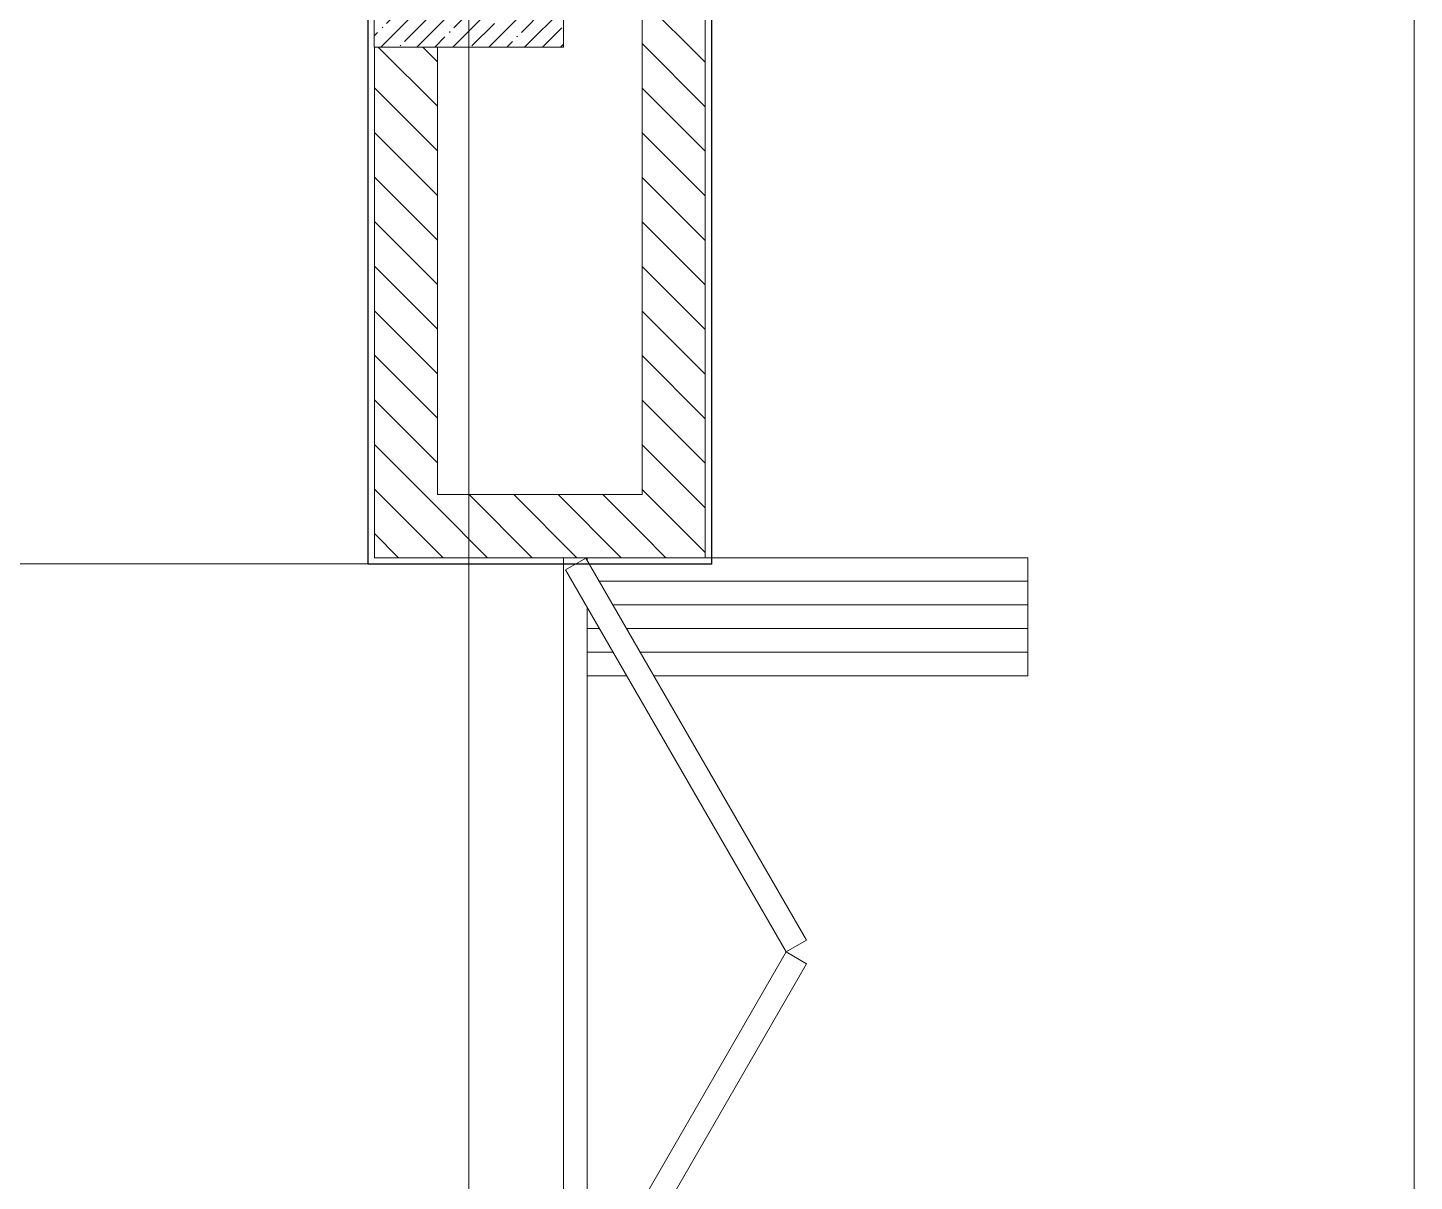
# Model space of a CAD drawing. Header units: millimetres. Extents: x -7229 to 193500, y -8553 to 29000.
# Drawn here: x 148383 to 152783, y 22701 to 26361 of the extents above; entities that cross this region are included whole.
import ezdxf

# ---------------------------------------------------------------- set-up
doc = ezdxf.new("R2010")
doc.units = ezdxf.units.MM
doc.linetypes.add('Осевая', pattern=[15875, 3175, -2381.25, 7937.5, -2381.25])
for name, color, linetype, lineweight, true_color in [('A-DOOR-4', 7, 'Continuous', 9, 0xaaaaaa), ('A-DOOR-FRAM-5', 7, 'Continuous', 9, 0xaaaaaa), ('A-FLOR-3', 7, 'Continuous', 9, 0xaaaaaa)]:
    doc.layers.add(name, color=color, linetype=linetype, lineweight=lineweight, true_color=true_color)
for name, color, linetype, lineweight in [('A-WALL-4', 7, 'Continuous', 13), ('I-WALL-5', 7, 'Continuous', 9), ('S-COLS-2', 7, 'Continuous', 9), ('Оси', 7, 'Continuous', 9), ('Оси-2', 7, 'Осевая', 9)]:
    doc.layers.add(name, color=color, linetype=linetype, lineweight=lineweight)
pattern_1 = [(135, (135772.9, 0), (-70.71068, -70.71068), [])]

# ---------------------------------------------------------------- blocks, each defined once
blk = doc.blocks.new('BSC_Колонна _Прямоугольная - 600х800-24078684-План зашивки приборов отопления в осях 1-12')
at = {"layer": 'S-COLS-2'}
h = blk.add_hatch(dxfattribs=at)
h.set_pattern_fill('FP_118', color=256, style=0, pattern_type=2)
h.set_pattern_definition([(45, (-14010, -26700), (-57.02463, 57.02463), []), (45, (-13952.975, -26700), (-57.02463, 57.02463), [100.806, -20.161, 3.353, -16.808])])
h.paths.add_polyline_path([(272.9, -400), (300, -400), (300, 400), (-300, 400), (-300, -400)])
for p, q in [((300, 400), (-300, 400)), ((-300, 400), (-300, -400)), ((300, -400), (300, 400)), ((-300, -400), (300, -400))]:
    blk.add_line(p, q, dxfattribs=at)
blk = doc.blocks.new('DOR__перегородка__Прямоугольная - ТП-2_ Вн_ДПГ_9480х4200h_2-23998078-План зашивки приборов отопления в осях 1-12')
at = {"layer": 'A-DOOR-4'}
for p, q in [((7032, 0), (9480, 0)), ((7135, -75), (9323.2, -75)), ((9105.2, -200.9), (9105.2, -75)), ((9180.2, -157.6), (9180.2, -75)), ((9255.2, -114.3), (9255.2, -75)), ((9473.2, -75), (9480, -75)), ((9405.2, -1474.2), (9405.2, -114.3)), ((9330.2, -1474.2), (9330.2, -157.6)), ((9255.2, -1474.2), (9255.2, -200.9)), ((9180.2, -1474.2), (9180.2, -244.2)), ((9105.2, -1474.2), (9105.2, -287.5)), ((9480, -1474.2), (9480, -450)), ((9105.2, -1474.2), (9480, -1474.2))]:
    blk.add_line(p, q, dxfattribs=at)
at = {"layer": 'A-DOOR-FRAM-5'}
for p, q in [((8229.1, -706.9), (7016.7, -6.7)), ((9441.4, -6.7), (8229.1, -706.9)), ((9478.9, -71.7), (9441.4, -6.7)), ((6979.2, -71.7), (8191.6, -771.8)), ((8266.6, -771.8), (9478.9, -71.7)), ((8191.6, -771.8), (8229.1, -706.9)), ((8229.1, -706.9), (8266.6, -771.8))]:
    blk.add_line(p, q, dxfattribs=at)

msp = doc.modelspace()

# ---------------------------------------------------------------- hatches: boundary and pattern name
at = {"layer": 'I-WALL-5'}
h = msp.add_hatch(dxfattribs=at)
h.set_pattern_fill('FP_131', color=256, style=0, pattern_type=2)
h.set_pattern_definition(pattern_1)
h.paths.add_polyline_path([(150532.9, 24680), (150532.9, 26900), (150332.9, 26900), (150332.9, 24680)])
h = msp.add_hatch(dxfattribs=at)
h.set_pattern_fill('FP_131', color=256, style=0, pattern_type=2)
h.set_pattern_definition(pattern_1)
h.paths.add_polyline_path([(149683.2, 24680), (149683.2, 26300), (149483.2, 26300), (149483.2, 24680)])
h = msp.add_hatch(dxfattribs=at)
h.set_pattern_fill('FP_131', color=256, style=0, pattern_type=2)
h.set_pattern_definition(pattern_1)
h.paths.add_polyline_path([(150158.2, 24680), (150332.9, 24680), (150332.9, 24880), (149683.2, 24880), (149683.2, 24680), (150102.9, 24680)])

# ---------------------------------------------------------------- linework, layer by layer
at = {"layer": 'A-FLOR-3'}
msp.add_line((145502.9, 24660), (150121.7, 24660), dxfattribs=at)
at = {"layer": 'A-WALL-4'}
msp.add_line((149461.9, 24660), (149462.9, 24660), dxfattribs=at)
at = {"layer": 'I-WALL-5'}
for p, q in [((149461.9, 27150), (149461.9, 24659)), ((149462.9, 24660), (149462.9, 27150)), ((150332.9, 26900), (150332.9, 24880)), ((150532.9, 24680), (150532.9, 26900)), ((150552.9, 26880), (150552.9, 24660)), ((150553.9, 24659), (150553.9, 26869)), ((149483.2, 26300), (149483.2, 24680)), ((149683.2, 24880), (149683.2, 26300)), ((150332.9, 24880), (149683.2, 24880)), ((149461.9, 24659), (150553.9, 24659)), ((149483.2, 24680), (150532.9, 24680)), ((150552.9, 24660), (150121.7, 24660))]:
    msp.add_line(p, q, dxfattribs=at)
at = {"layer": 'Оси'}
for p, q in [((149782.9, 24898.1), (149782.9, 27398.1)), ((152782.9, 24898.1), (152782.9, 27398.1))]:
    msp.add_line(p, q, dxfattribs=at)
at = {"layer": 'Оси-2'}
for p, q in [((149782.9, 593.7), (149782.9, 24898.1)), ((152782.9, 593.7), (152782.9, 24898.1))]:
    msp.add_line(p, q, dxfattribs=at)

# ---------------------------------------------------------------- block references
at = {"layer": 'A-DOOR-4', "rotation": 90.00000000000044}
msp.add_blockref('DOR__перегородка__Прямоугольная - ТП-2_ Вн_ДПГ_9480х4200h_2-23998078-План зашивки приборов отопления в осях 1-12', (150082.9, 15200), dxfattribs=at)
at = {"layer": 'S-COLS-2'}
msp.add_blockref('BSC_Колонна _Прямоугольная - 600х800-24078684-План зашивки приборов отопления в осях 1-12', (149782.9, 26700), dxfattribs=at)

doc.saveas('drawing.dxf')
